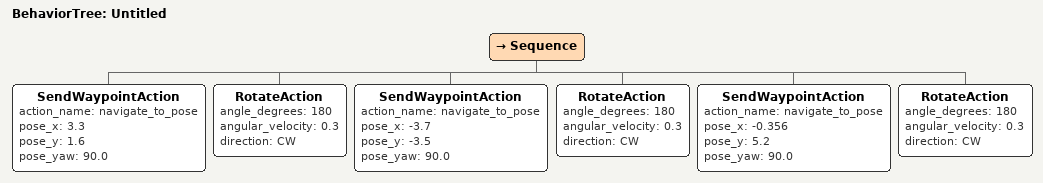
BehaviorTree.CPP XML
<?xml version="1.0" encoding="UTF-8"?>
<root BTCPP_format="4">
  <BehaviorTree ID="Untitled">
    <Sequence>
      <SendWaypointAction action_name="navigate_to_pose" pose_x="3.3" pose_y="1.6" pose_yaw="90.0"/>
      <RotateAction angle_degrees="180" angular_velocity="0.3" direction="CW"/>
      <SendWaypointAction action_name="navigate_to_pose" pose_x="-3.7" pose_y="-3.5" pose_yaw="90.0"/>
      <RotateAction angle_degrees="180" angular_velocity="0.3" direction="CW"/>
      <SendWaypointAction action_name="navigate_to_pose" pose_x="-0.356" pose_y="5.2" pose_yaw="90.0"/>
      <RotateAction angle_degrees="180" angular_velocity="0.3" direction="CW"/>
    </Sequence>
  </BehaviorTree>
</root>
